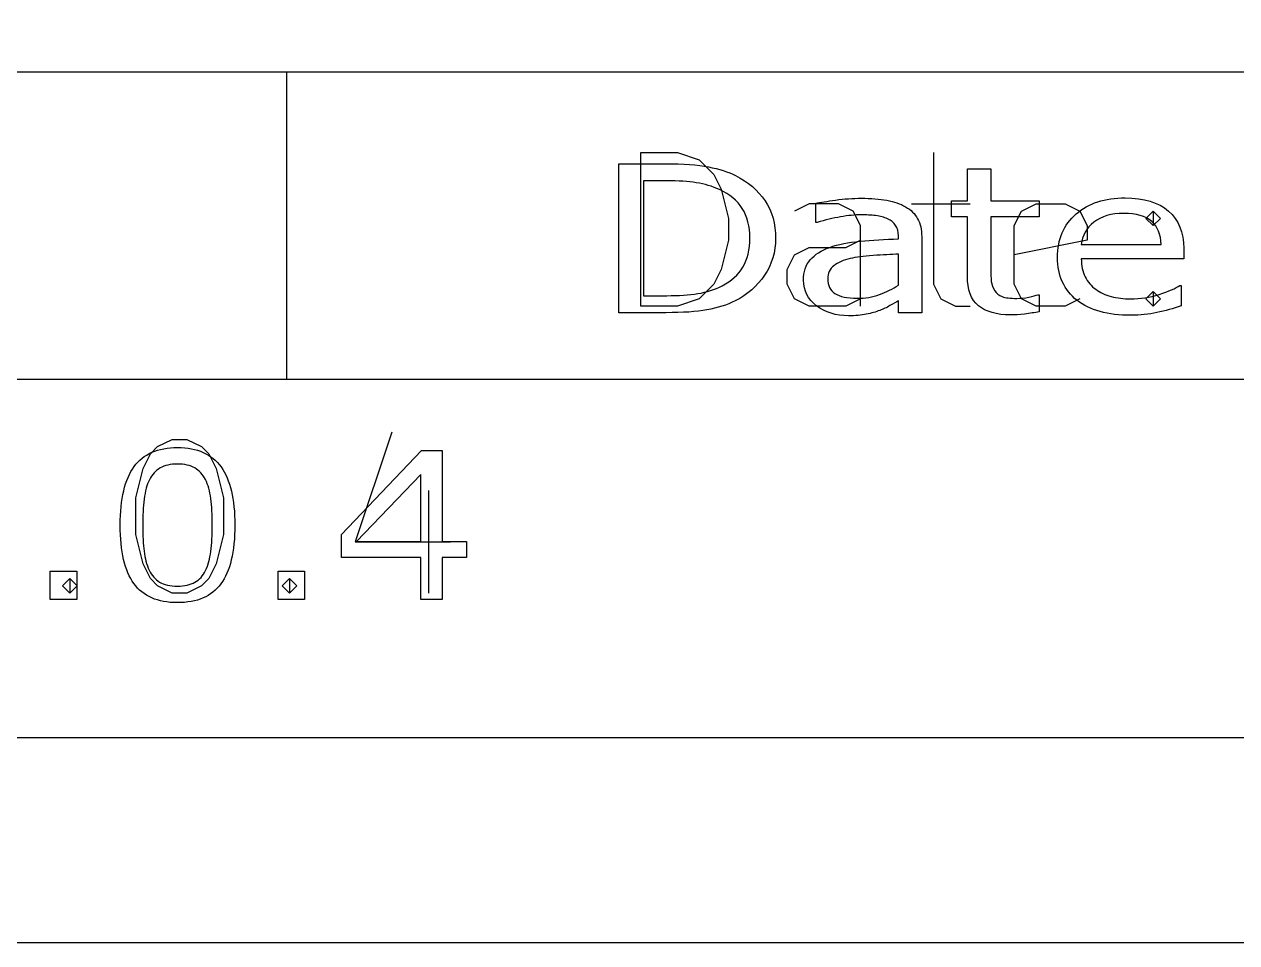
# Model space of a CAD drawing. Header units: millimetres. Extents: x 0 to 277, y 107 to 297.
# Drawn here: x 184.52 to 196.35, y 106.92 to 115.88 of the extents above; entities that cross this region are included whole.
import ezdxf

# ---------------------------------------------------------------- set-up
doc = ezdxf.new("R2010")
doc.units = ezdxf.units.MM
doc.layers.add('Layer_1', color=7, linetype='CONTINUOUS')

msp = doc.modelspace()

# ---------------------------------------------------------------- linework, layer by layer
at = {"layer": 'Layer_1', "color": 7}
for points in [[(0.075, 296.925), (277.0772, 296.925), (277.0772, 106.9178), (0.075, 106.9178)], [(0.075, 296.925), (277.0772, 296.925), (277.0772, 106.9178), (0.075, 106.9178)], [(0.075, 296.925), (277.0772, 296.925), (277.0772, 106.9178), (0.075, 106.9178)], [(2.075, 294.925), (275.0772, 294.925), (275.0772, 108.9178), (2.075, 108.9178)], [(2.075, 294.925), (275.0772, 294.925), (275.0772, 108.9178), (2.075, 108.9178)], [(2.075, 294.925), (275.0772, 294.925), (275.0772, 108.9178), (2.075, 108.9178)], [(167.0772, 140.9178), (275.0772, 140.9178), (275.0772, 108.9178), (167.0772, 108.9178)], [(167.0772, 140.9178), (275.0772, 140.9178), (275.0772, 108.9178), (167.0772, 108.9178)], [(167.0772, 140.9178), (275.0772, 140.9178), (275.0772, 108.9178), (167.0772, 108.9178)], [(190.533, 113.1317), (190.533, 114.6317), (190.8902, 114.6317), (191.1045, 114.5602), (191.2473, 114.4174), (191.3187, 114.2745), (191.3902, 113.9888), (191.3902, 113.7745), (191.3187, 113.4888), (191.2473, 113.346), (191.1045, 113.2031), (190.8902, 113.1317)], [(190.533, 113.1317), (190.533, 114.6317), (190.8902, 114.6317), (191.1045, 114.5602), (191.2473, 114.4174), (191.3187, 114.2745), (191.3902, 113.9888), (191.3902, 113.7745), (191.3187, 113.4888), (191.2473, 113.346), (191.1045, 113.2031), (190.8902, 113.1317)], [(190.533, 113.1317), (190.533, 114.6317), (190.8902, 114.6317), (191.1045, 114.5602), (191.2473, 114.4174), (191.3187, 114.2745), (191.3902, 113.9888), (191.3902, 113.7745), (191.3187, 113.4888), (191.2473, 113.346), (191.1045, 113.2031), (190.8902, 113.1317)], [(191.59781, 113.7964)], [(191.59781, 113.7964)], [(191.59781, 113.7964)], [(191.84933, 113.79344)], [(191.84933, 113.79344)], [(191.84933, 113.79344)], [(193.04774, 113.33646)], [(193.04774, 113.33646)], [(193.04774, 113.33646)], [(185.9616, 111.8317), (186.1045, 111.8317), (186.2473, 111.7602), (186.3187, 111.6888), (186.3902, 111.546), (186.4616, 111.2602), (186.4616, 110.9031), (186.3902, 110.6174), (186.3187, 110.4745), (186.2473, 110.4031), (186.1045, 110.3317), (185.9616, 110.3317), (185.8187, 110.4031), (185.7473, 110.4745), (185.6759, 110.6174), (185.6045, 110.9031), (185.6045, 111.2602), (185.6759, 111.546), (185.7473, 111.6888), (185.8187, 111.7602)], [(185.9616, 111.8317), (186.1045, 111.8317), (186.2473, 111.7602), (186.3187, 111.6888), (186.3902, 111.546), (186.4616, 111.2602), (186.4616, 110.9031), (186.3902, 110.6174), (186.3187, 110.4745), (186.2473, 110.4031), (186.1045, 110.3317), (185.9616, 110.3317), (185.8187, 110.4031), (185.7473, 110.4745), (185.6759, 110.6174), (185.6045, 110.9031), (185.6045, 111.2602), (185.6759, 111.546), (185.7473, 111.6888), (185.8187, 111.7602)], [(185.9616, 111.8317), (186.1045, 111.8317), (186.2473, 111.7602), (186.3187, 111.6888), (186.3902, 111.546), (186.4616, 111.2602), (186.4616, 110.9031), (186.3902, 110.6174), (186.3187, 110.4745), (186.2473, 110.4031), (186.1045, 110.3317), (185.9616, 110.3317), (185.8187, 110.4031), (185.7473, 110.4745), (185.6759, 110.6174), (185.6045, 110.9031), (185.6045, 111.2602), (185.6759, 111.546), (185.7473, 111.6888), (185.8187, 111.7602)], [(188.83401, 110.67706), (188.59399, 110.67706), (188.59399, 110.26788), (188.38547, 110.26788), (188.38547, 110.67706), (187.6111, 110.67706), (187.6111, 110.90167), (188.39415, 111.72199), (188.59399, 111.72199), (188.59399, 110.83331), (188.83401, 110.83331)], [(188.83401, 110.67706), (188.59399, 110.67706), (188.59399, 110.26788), (188.38547, 110.26788), (188.38547, 110.67706), (187.6111, 110.67706), (187.6111, 110.90167), (188.39415, 111.72199), (188.59399, 111.72199), (188.59399, 110.83331), (188.83401, 110.83331)], [(188.83401, 110.67706), (188.59399, 110.67706), (188.59399, 110.26788), (188.38547, 110.26788), (188.38547, 110.67706), (187.6111, 110.67706), (187.6111, 110.90167), (188.39415, 111.72199), (188.59399, 111.72199), (188.59399, 110.83331), (188.83401, 110.83331)], [(188.38547, 110.83331), (188.38547, 111.48956), (187.75881, 110.83331)], [(188.38547, 110.83331), (188.38547, 111.48956), (187.75881, 110.83331)], [(188.38547, 110.83331), (188.38547, 111.48956), (187.75881, 110.83331)], [(186.57174, 110.99542)], [(186.57174, 110.99542)], [(186.57174, 110.99542)], [(185.02954, 110.26788), (184.76997, 110.26788), (184.76997, 110.5462), (185.02954, 110.5462)], [(185.02954, 110.26788), (184.76997, 110.26788), (184.76997, 110.5462), (185.02954, 110.5462)], [(185.02954, 110.26788), (184.76997, 110.26788), (184.76997, 110.5462), (185.02954, 110.5462)], [(186.28619, 110.55211)], [(186.28619, 110.55211)], [(186.28619, 110.55211)], [(187.2527, 110.26788), (186.99313, 110.26788), (186.99313, 110.5462), (187.2527, 110.5462)], [(187.2527, 110.26788), (186.99313, 110.26788), (186.99313, 110.5462), (187.2527, 110.5462)], [(187.2527, 110.26788), (186.99313, 110.26788), (186.99313, 110.5462), (187.2527, 110.5462)]]:
    msp.add_lwpolyline(points, close=True, dxfattribs=at)
for points in [[(167.0772, 115.4178), (275.0772, 115.4178)], [(167.0772, 115.4178), (275.0772, 115.4178)], [(167.0772, 115.4178), (275.0772, 115.4178)], [(187.0772, 115.4178), (187.0772, 112.4178)], [(187.0772, 115.4178), (187.0772, 112.4178)], [(187.0772, 115.4178), (187.0772, 112.4178)], [(193.3902, 114.6317), (193.3902, 113.346), (193.4616, 113.2031), (193.6045, 113.1317), (193.7473, 113.1317)], [(193.3902, 114.6317), (193.3902, 113.346), (193.4616, 113.2031), (193.6045, 113.1317), (193.7473, 113.1317)], [(193.3902, 114.6317), (193.3902, 113.346), (193.4616, 113.2031), (193.6045, 113.1317), (193.7473, 113.1317)], [(190.7773, 113.06782), (190.32029, 113.06782), (190.32029, 114.52192), (190.77244, 114.52192)], [(190.7773, 113.06782), (190.32029, 113.06782), (190.32029, 114.52192), (190.77244, 114.52192)], [(190.7773, 113.06782), (190.32029, 113.06782), (190.32029, 114.52192), (190.77244, 114.52192)], [(193.71992, 113.42412), (193.71992, 114.0042), (193.56555, 114.0042), (193.56555, 114.1585), (193.71992, 114.1585), (193.71992, 114.47197), (193.94842, 114.47197), (193.94842, 114.1585), (194.42002, 114.1585), (194.42002, 114.0042), (193.94842, 114.0042), (193.94842, 113.50713)], [(193.71992, 113.42412), (193.71992, 114.0042), (193.56555, 114.0042), (193.56555, 114.1585), (193.71992, 114.1585), (193.71992, 114.47197), (193.94842, 114.47197), (193.94842, 114.1585), (194.42002, 114.1585), (194.42002, 114.0042), (193.94842, 114.0042), (193.94842, 113.50713)], [(193.71992, 113.42412), (193.71992, 114.0042), (193.56555, 114.0042), (193.56555, 114.1585), (193.71992, 114.1585), (193.71992, 114.47197), (193.94842, 114.47197), (193.94842, 114.1585), (194.42002, 114.1585), (194.42002, 114.0042), (193.94842, 114.0042), (193.94842, 113.50713)], [(190.78706, 114.35595), (190.56099, 114.35595), (190.56099, 113.23388), (190.78706, 113.23388)], [(190.78706, 114.35595), (190.56099, 114.35595), (190.56099, 113.23388), (190.78706, 113.23388)], [(190.78706, 114.35595), (190.56099, 114.35595), (190.56099, 113.23388), (190.78706, 113.23388)], [(192.6759, 113.1317), (192.6759, 113.9174), (192.6045, 114.0602), (192.4616, 114.1317), (192.1759, 114.1317), (192.033, 114.0602)], [(192.6759, 113.1317), (192.6759, 113.9174), (192.6045, 114.0602), (192.4616, 114.1317), (192.1759, 114.1317), (192.033, 114.0602)], [(192.6759, 113.1317), (192.6759, 113.9174), (192.6045, 114.0602), (192.4616, 114.1317), (192.1759, 114.1317), (192.033, 114.0602)], [(192.2539, 113.94892), (192.2417, 113.94892), (192.2417, 114.13544)], [(192.2539, 113.94892), (192.2417, 113.94892), (192.2417, 114.13544)], [(192.2539, 113.94892), (192.2417, 113.94892), (192.2417, 114.13544)], [(193.1759, 114.1317), (193.7473, 114.1317)], [(193.1759, 114.1317), (193.7473, 114.1317)], [(193.1759, 114.1317), (193.7473, 114.1317)], [(194.8187, 113.2031), (194.6759, 113.1317), (194.3902, 113.1317), (194.2473, 113.2031), (194.1759, 113.346), (194.1759, 113.9174), (194.2473, 114.0602), (194.3902, 114.1317), (194.6759, 114.1317), (194.8187, 114.0602), (194.8902, 113.9174), (194.8902, 113.7745), (194.1759, 113.6317)], [(194.8187, 113.2031), (194.6759, 113.1317), (194.3902, 113.1317), (194.2473, 113.2031), (194.1759, 113.346), (194.1759, 113.9174), (194.2473, 114.0602), (194.3902, 114.1317), (194.6759, 114.1317), (194.8187, 114.0602), (194.8902, 113.9174), (194.8902, 113.7745), (194.1759, 113.6317)], [(194.8187, 113.2031), (194.6759, 113.1317), (194.3902, 113.1317), (194.2473, 113.2031), (194.1759, 113.346), (194.1759, 113.9174), (194.2473, 114.0602), (194.3902, 114.1317), (194.6759, 114.1317), (194.8187, 114.0602), (194.8902, 113.9174), (194.8902, 113.7745), (194.1759, 113.6317)], [(195.533, 114.0602), (195.6045, 113.9888), (195.533, 113.9174), (195.4616, 113.9888), (195.533, 114.0602), (195.533, 113.9174)], [(195.533, 114.0602), (195.6045, 113.9888), (195.533, 113.9174), (195.4616, 113.9888), (195.533, 114.0602), (195.533, 113.9174)], [(195.533, 114.0602), (195.6045, 113.9888), (195.533, 113.9174), (195.4616, 113.9888), (195.533, 114.0602), (195.533, 113.9174)], [(192.6759, 113.2031), (192.533, 113.1317), (192.1759, 113.1317), (192.033, 113.2031), (191.9616, 113.346), (191.9616, 113.4888), (192.033, 113.6317), (192.1759, 113.7031), (192.533, 113.7031), (192.6759, 113.7745)], [(192.6759, 113.2031), (192.533, 113.1317), (192.1759, 113.1317), (192.033, 113.2031), (191.9616, 113.346), (191.9616, 113.4888), (192.033, 113.6317), (192.1759, 113.7031), (192.533, 113.7031), (192.6759, 113.7745)], [(192.6759, 113.2031), (192.533, 113.1317), (192.1759, 113.1317), (192.033, 113.2031), (191.9616, 113.346), (191.9616, 113.4888), (192.033, 113.6317), (192.1759, 113.7031), (192.533, 113.7031), (192.6759, 113.7745)], [(193.04765, 113.7886), (193.04765, 113.8169)], [(193.04765, 113.7886), (193.04765, 113.8169)], [(193.04765, 113.7886), (193.04765, 113.8169)], [(193.27483, 113.80827), (193.27506, 113.06788)], [(193.27483, 113.80827), (193.27506, 113.06788)], [(193.27483, 113.80827), (193.27506, 113.06788)], [(194.83202, 113.73488), (195.60995, 113.73487)], [(194.83202, 113.73488), (195.60995, 113.73487)], [(194.83202, 113.73488), (195.60995, 113.73487)], [(193.04777, 113.33643), (193.04777, 113.64014)], [(193.04777, 113.33643), (193.04777, 113.64014)], [(193.04777, 113.33643), (193.04777, 113.64014)], [(195.83238, 113.59424), (194.83206, 113.59424)], [(195.83238, 113.59424), (194.83206, 113.59424)], [(195.83238, 113.59424), (194.83206, 113.59424)], [(195.83244, 113.69385), (195.83238, 113.59424)], [(195.83244, 113.69385), (195.83238, 113.59424)], [(195.83244, 113.69385), (195.83238, 113.59424)], [(194.40793, 113.24256), (194.42013, 113.24256), (194.42002, 113.07764)], [(194.40793, 113.24256), (194.42013, 113.24256), (194.42002, 113.07764)], [(194.40793, 113.24256), (194.42013, 113.24256), (194.42002, 113.07764)], [(195.533, 113.2745), (195.6045, 113.2031), (195.533, 113.1317), (195.4616, 113.2031), (195.533, 113.2745), (195.533, 113.1317)], [(195.533, 113.2745), (195.6045, 113.2031), (195.533, 113.1317), (195.4616, 113.2031), (195.533, 113.2745), (195.533, 113.1317)], [(195.533, 113.2745), (195.6045, 113.2031), (195.533, 113.1317), (195.4616, 113.2031), (195.533, 113.2745), (195.533, 113.1317)], [(195.7935, 113.33449), (195.8057, 113.33449), (195.8057, 113.13429)], [(195.7935, 113.33449), (195.8057, 113.33449), (195.8057, 113.13429)], [(195.7935, 113.33449), (195.8057, 113.33449), (195.8057, 113.13429)], [(193.27506, 113.06788), (193.04777, 113.06788), (193.04777, 113.18409)], [(193.27506, 113.06788), (193.04777, 113.06788), (193.04777, 113.18409)], [(193.27506, 113.06788), (193.04777, 113.06788), (193.04777, 113.18409)], [(167.0772, 112.4178), (275.0772, 112.4178)], [(167.0772, 112.4178), (275.0772, 112.4178)], [(167.0772, 112.4178), (275.0772, 112.4178)], [(188.1045, 111.9031), (187.7473, 110.8317), (188.6759, 110.8317)], [(188.1045, 111.9031), (187.7473, 110.8317), (188.6759, 110.8317)], [(188.1045, 111.9031), (187.7473, 110.8317), (188.6759, 110.8317)], [(188.4616, 111.3317), (188.4616, 110.3317)], [(188.4616, 111.3317), (188.4616, 110.3317)], [(188.4616, 111.3317), (188.4616, 110.3317)], [(184.9616, 110.4745), (185.033, 110.4031), (184.9616, 110.3317), (184.8902, 110.4031), (184.9616, 110.4745), (184.9616, 110.3317)], [(184.9616, 110.4745), (185.033, 110.4031), (184.9616, 110.3317), (184.8902, 110.4031), (184.9616, 110.4745), (184.9616, 110.3317)], [(184.9616, 110.4745), (185.033, 110.4031), (184.9616, 110.3317), (184.8902, 110.4031), (184.9616, 110.4745), (184.9616, 110.3317)], [(187.1045, 110.4745), (187.1759, 110.4031), (187.1045, 110.3317), (187.033, 110.4031), (187.1045, 110.4745), (187.1045, 110.3317)], [(187.1045, 110.4745), (187.1759, 110.4031), (187.1045, 110.3317), (187.033, 110.4031), (187.1045, 110.4745), (187.1045, 110.3317)], [(187.1045, 110.4745), (187.1759, 110.4031), (187.1045, 110.3317), (187.033, 110.4031), (187.1045, 110.4745), (187.1045, 110.3317)]]:
    msp.add_lwpolyline(points, dxfattribs=at)
for points in [[(190.77244, 114.52192), (190.949087, 114.52192), (191.08927, 114.51152), (191.19299, 114.49072)], [(190.77244, 114.52192), (190.949087, 114.52192), (191.08927, 114.51152), (191.19299, 114.49072)], [(190.77244, 114.52192), (190.949087, 114.52192), (191.08927, 114.51152), (191.19299, 114.49072)], [(191.19299, 114.49072), (191.297517, 114.47052), (191.385837, 114.44252), (191.45795, 114.40672)], [(191.19299, 114.49072), (191.297517, 114.47052), (191.385837, 114.44252), (191.45795, 114.40672)], [(191.19299, 114.49072), (191.297517, 114.47052), (191.385837, 114.44252), (191.45795, 114.40672)], [(191.07513, 114.33645), (190.99491, 114.34945), (190.898887, 114.35595), (190.78706, 114.35595)], [(191.07513, 114.33645), (190.99491, 114.34945), (190.898887, 114.35595), (190.78706, 114.35595)], [(191.07513, 114.33645), (190.99491, 114.34945), (190.898887, 114.35595), (190.78706, 114.35595)], [(191.30242, 114.26905), (191.231113, 114.301583), (191.15535, 114.32405), (191.07513, 114.33645)], [(191.30242, 114.26905), (191.231113, 114.301583), (191.15535, 114.32405), (191.07513, 114.33645)], [(191.30242, 114.26905), (191.231113, 114.301583), (191.15535, 114.32405), (191.07513, 114.33645)], [(191.45795, 114.40672), (191.581117, 114.344853), (191.67714, 114.262497), (191.74602, 114.15965)], [(191.45795, 114.40672), (191.581117, 114.344853), (191.67714, 114.262497), (191.74602, 114.15965)], [(191.45795, 114.40672), (191.581117, 114.344853), (191.67714, 114.262497), (191.74602, 114.15965)], [(191.52363, 114.08448), (191.47423, 114.162607), (191.400493, 114.22413), (191.30242, 114.26905)], [(191.52363, 114.08448), (191.47423, 114.162607), (191.400493, 114.22413), (191.30242, 114.26905)], [(191.52363, 114.08448), (191.47423, 114.162607), (191.400493, 114.22413), (191.30242, 114.26905)], [(192.43496, 114.16764), (192.519233, 114.179373), (192.60229, 114.18524), (192.68413, 114.18524)], [(192.43496, 114.16764), (192.519233, 114.179373), (192.60229, 114.18524), (192.68413, 114.18524)], [(192.43496, 114.16764), (192.519233, 114.179373), (192.60229, 114.18524), (192.68413, 114.18524)], [(192.68413, 114.18524), (192.779743, 114.18524), (192.8628, 114.17874), (192.9333, 114.16574)], [(192.68413, 114.18524), (192.779743, 114.18524), (192.8628, 114.17874), (192.9333, 114.16574)], [(192.68413, 114.18524), (192.779743, 114.18524), (192.8628, 114.17874), (192.9333, 114.16574)], [(194.78107, 114.03174), (194.902617, 114.13656), (195.062247, 114.18897), (195.25996, 114.18897)], [(194.78107, 114.03174), (194.902617, 114.13656), (195.062247, 114.18897), (195.25996, 114.18897)], [(194.78107, 114.03174), (194.902617, 114.13656), (195.062247, 114.18897), (195.25996, 114.18897)], [(195.25996, 114.18897), (195.443087, 114.18897), (195.58408, 114.146), (195.68294, 114.06006)], [(195.25996, 114.18897), (195.443087, 114.18897), (195.58408, 114.146), (195.68294, 114.06006)], [(195.25996, 114.18897), (195.443087, 114.18897), (195.58408, 114.146), (195.68294, 114.06006)], [(191.59773, 113.79639), (191.59773, 113.910323), (191.57303, 114.006353), (191.52363, 114.08448)], [(191.59773, 113.79639), (191.59773, 113.910323), (191.57303, 114.006353), (191.52363, 114.08448)], [(191.59773, 113.79639), (191.59773, 113.910323), (191.57303, 114.006353), (191.52363, 114.08448)], [(191.74602, 114.15965), (191.814893, 114.05679), (191.84933, 113.93472), (191.84933, 113.79344)], [(191.74602, 114.15965), (191.814893, 114.05679), (191.84933, 113.93472), (191.84933, 113.79344)], [(191.74602, 114.15965), (191.814893, 114.05679), (191.84933, 113.93472), (191.84933, 113.79344)], [(192.2417, 114.13544), (192.286233, 114.145173), (192.350653, 114.155907), (192.43496, 114.16764)], [(192.2417, 114.13544), (192.286233, 114.145173), (192.350653, 114.155907), (192.43496, 114.16764)], [(192.2417, 114.13544), (192.286233, 114.145173), (192.350653, 114.155907), (192.43496, 114.16764)], [(192.9333, 114.16574), (193.004607, 114.15334), (193.06619, 114.13184), (193.11805, 114.10124)], [(192.9333, 114.16574), (193.004607, 114.15334), (193.06619, 114.13184), (193.11805, 114.10124)], [(192.9333, 114.16574), (193.004607, 114.15334), (193.06619, 114.13184), (193.11805, 114.10124)], [(193.11805, 114.10124), (193.169117, 114.071307), (193.20801, 114.03257), (193.23473, 113.98503)], [(193.11805, 114.10124), (193.169117, 114.071307), (193.20801, 114.03257), (193.23473, 113.98503)], [(193.11805, 114.10124), (193.169117, 114.071307), (193.20801, 114.03257), (193.23473, 113.98503)], [(192.4824, 114.00362), (192.408667, 113.99122), (192.3325, 113.972987), (192.2539, 113.94892)], [(192.4824, 114.00362), (192.408667, 113.99122), (192.3325, 113.972987), (192.2539, 113.94892)], [(192.4824, 114.00362), (192.408667, 113.99122), (192.3325, 113.972987), (192.2539, 113.94892)], [(192.68295, 114.02312), (192.623017, 114.02312), (192.556167, 114.01662), (192.4824, 114.00362)], [(192.68295, 114.02312), (192.623017, 114.02312), (192.556167, 114.01662), (192.4824, 114.00362)], [(192.68295, 114.02312), (192.623017, 114.02312), (192.556167, 114.01662), (192.4824, 114.00362)], [(192.82516, 114.01512), (192.77976, 114.020453), (192.732357, 114.02312), (192.68295, 114.02312)], [(192.82516, 114.01512), (192.77976, 114.020453), (192.732357, 114.02312), (192.68295, 114.02312)], [(192.82516, 114.01512), (192.77976, 114.020453), (192.732357, 114.02312), (192.68295, 114.02312)], [(192.94185, 113.98482), (192.90945, 113.99982), (192.870553, 114.00992), (192.82516, 114.01512)], [(192.94185, 113.98482), (192.90945, 113.99982), (192.870553, 114.00992), (192.82516, 114.01512)], [(192.94185, 113.98482), (192.90945, 113.99982), (192.870553, 114.00992), (192.82516, 114.01512)], [(193.01965, 113.92042), (193.00185, 113.947753), (192.975917, 113.96922), (192.94185, 113.98482)], [(193.01965, 113.92042), (193.00185, 113.947753), (192.975917, 113.96922), (192.94185, 113.98482)], [(193.01965, 113.92042), (193.00185, 113.947753), (192.975917, 113.96922), (192.94185, 113.98482)], [(193.23473, 113.98503), (193.261463, 113.937497), (193.27483, 113.878577), (193.27483, 113.80827)], [(193.23473, 113.98503), (193.261463, 113.937497), (193.27483, 113.878577), (193.27483, 113.80827)], [(193.23473, 113.98503), (193.261463, 113.937497), (193.27483, 113.878577), (193.27483, 113.80827)], [(194.59997, 113.60694), (194.59997, 113.785327), (194.660337, 113.926927), (194.78107, 114.03174)], [(194.59997, 113.60694), (194.59997, 113.785327), (194.660337, 113.926927), (194.78107, 114.03174)], [(194.59997, 113.60694), (194.59997, 113.785327), (194.660337, 113.926927), (194.78107, 114.03174)], [(194.95478, 113.9507), (194.88266, 113.892767), (194.84174, 113.820827), (194.83202, 113.73488)], [(194.95478, 113.9507), (194.88266, 113.892767), (194.84174, 113.820827), (194.83202, 113.73488)], [(194.95478, 113.9507), (194.88266, 113.892767), (194.84174, 113.820827), (194.83202, 113.73488)], [(195.2477, 114.0376), (195.125347, 114.0376), (195.027707, 114.008633), (194.95478, 113.9507)], [(195.2477, 114.0376), (195.125347, 114.0376), (195.027707, 114.008633), (194.95478, 113.9507)], [(195.2477, 114.0376), (195.125347, 114.0376), (195.027707, 114.008633), (194.95478, 113.9507)], [(195.51875, 113.9585), (195.459617, 114.011233), (195.369267, 114.0376), (195.2477, 114.0376)], [(195.51875, 113.9585), (195.459617, 114.011233), (195.369267, 114.0376), (195.2477, 114.0376)], [(195.51875, 113.9585), (195.459617, 114.011233), (195.369267, 114.0376), (195.2477, 114.0376)], [(195.60995, 113.73487), (195.609283, 113.831223), (195.578883, 113.905767), (195.51875, 113.9585)], [(195.60995, 113.73487), (195.609283, 113.831223), (195.578883, 113.905767), (195.51875, 113.9585)], [(195.60995, 113.73487), (195.609283, 113.831223), (195.578883, 113.905767), (195.51875, 113.9585)], [(195.68294, 114.06006), (195.782607, 113.974127), (195.83244, 113.852057), (195.83244, 113.69385)], [(195.68294, 114.06006), (195.782607, 113.974127), (195.83244, 113.852057), (195.83244, 113.69385)], [(195.68294, 114.06006), (195.782607, 113.974127), (195.83244, 113.852057), (195.83244, 113.69385)], [(193.04765, 113.8169), (193.04765, 113.858567), (193.038317, 113.893073), (193.01965, 113.92042)], [(193.04765, 113.8169), (193.04765, 113.858567), (193.038317, 113.893073), (193.01965, 113.92042)], [(193.04765, 113.8169), (193.04765, 113.858567), (193.038317, 113.893073), (193.01965, 113.92042)], [(191.52971, 113.5132), (191.57511, 113.58872), (191.59781, 113.68312), (191.59781, 113.7964)], [(191.52971, 113.5132), (191.57511, 113.58872), (191.59781, 113.68312), (191.59781, 113.7964)], [(191.52971, 113.5132), (191.57511, 113.58872), (191.59781, 113.68312), (191.59781, 113.7964)], [(191.84933, 113.79339), (191.84933, 113.66123), (191.813273, 113.54144), (191.74116, 113.43402)], [(191.84933, 113.79339), (191.84933, 113.66123), (191.813273, 113.54144), (191.74116, 113.43402)], [(191.84933, 113.79339), (191.84933, 113.66123), (191.813273, 113.54144), (191.74116, 113.43402)], [(192.37672, 113.7056), (192.459373, 113.734933), (192.558637, 113.7548), (192.67451, 113.7652)], [(192.37672, 113.7056), (192.459373, 113.734933), (192.558637, 113.7548), (192.67451, 113.7652)], [(192.37672, 113.7056), (192.459373, 113.734933), (192.558637, 113.7548), (192.67451, 113.7652)], [(192.67451, 113.7652), (192.790383, 113.7756), (192.914763, 113.7834), (193.04765, 113.7886)], [(192.67451, 113.7652), (192.790383, 113.7756), (192.914763, 113.7834), (193.04765, 113.7886)], [(192.67451, 113.7652), (192.790383, 113.7756), (192.914763, 113.7834), (193.04765, 113.7886)], [(192.18711, 113.58451), (192.231643, 113.63591), (192.294847, 113.676273), (192.37672, 113.7056)], [(192.18711, 113.58451), (192.231643, 113.63591), (192.294847, 113.676273), (192.37672, 113.7056)], [(192.18711, 113.58451), (192.231643, 113.63591), (192.294847, 113.676273), (192.37672, 113.7056)], [(192.57739, 113.59724), (192.51179, 113.58224), (192.458713, 113.558807), (192.41816, 113.52694)], [(192.57739, 113.59724), (192.51179, 113.58224), (192.458713, 113.558807), (192.41816, 113.52694)], [(192.57739, 113.59724), (192.51179, 113.58224), (192.458713, 113.558807), (192.41816, 113.52694)], [(192.80103, 113.62554), (192.707037, 113.618873), (192.63249, 113.60944), (192.57739, 113.59724)], [(192.80103, 113.62554), (192.707037, 113.618873), (192.63249, 113.60944), (192.57739, 113.59724)], [(192.80103, 113.62554), (192.707037, 113.618873), (192.63249, 113.60944), (192.57739, 113.59724)], [(193.04777, 113.64014), (192.978083, 113.636807), (192.895837, 113.63194), (192.80103, 113.62554)], [(193.04777, 113.64014), (192.978083, 113.636807), (192.895837, 113.63194), (192.80103, 113.62554)], [(193.04777, 113.64014), (192.978083, 113.636807), (192.895837, 113.63194), (192.80103, 113.62554)], [(194.78958, 113.18897), (194.663173, 113.287277), (194.59997, 113.4266), (194.59997, 113.60694)], [(194.78958, 113.18897), (194.663173, 113.287277), (194.59997, 113.4266), (194.59997, 113.60694)], [(194.78958, 113.18897), (194.663173, 113.287277), (194.59997, 113.4266), (194.59997, 113.60694)], [(194.83206, 113.59424), (194.83206, 113.527187), (194.844627, 113.468593), (194.86976, 113.41846)], [(194.83206, 113.59424), (194.83206, 113.527187), (194.844627, 113.468593), (194.86976, 113.41846)], [(194.83206, 113.59424), (194.83206, 113.527187), (194.844627, 113.468593), (194.86976, 113.41846)], [(191.32794, 113.33058), (191.417887, 113.37678), (191.485143, 113.437653), (191.52971, 113.5132)], [(191.32794, 113.33058), (191.417887, 113.37678), (191.485143, 113.437653), (191.52971, 113.5132)], [(191.32794, 113.33058), (191.417887, 113.37678), (191.485143, 113.437653), (191.52971, 113.5132)], [(192.12151, 113.38431), (192.12151, 113.466997), (192.143377, 113.53373), (192.18711, 113.58451)], [(192.12151, 113.38431), (192.12151, 113.466997), (192.143377, 113.53373), (192.18711, 113.58451)], [(192.12151, 113.38431), (192.12151, 113.466997), (192.143377, 113.53373), (192.18711, 113.58451)], [(192.41816, 113.52694), (192.377627, 113.495673), (192.35736, 113.45238), (192.35736, 113.39706)], [(192.41816, 113.52694), (192.377627, 113.495673), (192.35736, 113.45238), (192.35736, 113.39706)], [(192.41816, 113.52694), (192.377627, 113.495673), (192.35736, 113.45238), (192.35736, 113.39706)], [(193.94842, 113.50713), (193.94842, 113.449863), (193.950087, 113.40494), (193.95342, 113.37236)], [(193.94842, 113.50713), (193.94842, 113.449863), (193.950087, 113.40494), (193.95342, 113.37236)], [(193.94842, 113.50713), (193.94842, 113.449863), (193.950087, 113.40494), (193.95342, 113.37236)], [(191.74116, 113.43402), (191.669853, 113.3266), (191.57464, 113.243267), (191.45552, 113.18402)], [(191.74116, 113.43402), (191.669853, 113.3266), (191.57464, 113.243267), (191.45552, 113.18402)], [(191.74116, 113.43402), (191.669853, 113.3266), (191.57464, 113.243267), (191.45552, 113.18402)], [(192.24914, 113.13529), (192.164053, 113.200423), (192.12151, 113.28343), (192.12151, 113.38431)], [(192.24914, 113.13529), (192.164053, 113.200423), (192.12151, 113.28343), (192.12151, 113.38431)], [(192.24914, 113.13529), (192.164053, 113.200423), (192.12151, 113.28343), (192.12151, 113.38431)], [(192.35736, 113.39706), (192.35736, 113.334593), (192.38086, 113.287393), (192.42786, 113.25546)], [(192.35736, 113.39706), (192.35736, 113.334593), (192.38086, 113.287393), (192.42786, 113.25546)], [(192.35736, 113.39706), (192.35736, 113.334593), (192.38086, 113.287393), (192.42786, 113.25546)], [(193.82809, 113.13604), (193.755977, 113.195907), (193.71992, 113.291933), (193.71992, 113.42412)], [(193.82809, 113.13604), (193.755977, 113.195907), (193.71992, 113.291933), (193.71992, 113.42412)], [(193.82809, 113.13604), (193.755977, 113.195907), (193.71992, 113.291933), (193.71992, 113.42412)], [(193.95342, 113.37236), (193.956753, 113.340493), (193.968087, 113.31056), (193.98742, 113.28256)], [(193.95342, 113.37236), (193.956753, 113.340493), (193.968087, 113.31056), (193.98742, 113.28256)], [(193.95342, 113.37236), (193.956753, 113.340493), (193.968087, 113.31056), (193.98742, 113.28256)], [(194.86976, 113.41846), (194.894893, 113.368993), (194.92933, 113.328303), (194.97307, 113.29639)], [(194.86976, 113.41846), (194.894893, 113.368993), (194.92933, 113.328303), (194.97307, 113.29639)], [(194.86976, 113.41846), (194.894893, 113.368993), (194.92933, 113.328303), (194.97307, 113.29639)], [(190.78706, 113.23388), (190.902933, 113.23388), (191.003817, 113.240713), (191.08971, 113.25438)], [(190.78706, 113.23388), (190.902933, 113.23388), (191.003817, 113.240713), (191.08971, 113.25438)], [(190.78706, 113.23388), (190.902933, 113.23388), (191.003817, 113.240713), (191.08971, 113.25438)], [(191.08971, 113.25438), (191.176417, 113.268047), (191.255827, 113.293447), (191.32794, 113.33058)], [(191.08971, 113.25438), (191.176417, 113.268047), (191.255827, 113.293447), (191.32794, 113.33058)], [(191.08971, 113.25438), (191.176417, 113.268047), (191.255827, 113.293447), (191.32794, 113.33058)], [(192.42786, 113.25546), (192.47486, 113.224193), (192.54657, 113.20856), (192.64299, 113.20856)], [(192.42786, 113.25546), (192.47486, 113.224193), (192.54657, 113.20856), (192.64299, 113.20856)], [(192.42786, 113.25546), (192.47486, 113.224193), (192.54657, 113.20856), (192.64299, 113.20856)], [(192.64299, 113.20856), (192.72321, 113.20856), (192.796543, 113.220927), (192.86299, 113.24566)], [(192.64299, 113.20856), (192.72321, 113.20856), (192.796543, 113.220927), (192.86299, 113.24566)], [(192.64299, 113.20856), (192.72321, 113.20856), (192.796543, 113.220927), (192.86299, 113.24566)], [(192.86299, 113.24566), (192.929457, 113.27106), (192.99104, 113.301327), (193.04774, 113.33646)], [(192.86299, 113.24566), (192.929457, 113.27106), (192.99104, 113.301327), (193.04774, 113.33646)], [(192.86299, 113.24566), (192.929457, 113.27106), (192.99104, 113.301327), (193.04774, 113.33646)], [(193.98742, 113.28256), (194.00522, 113.256493), (194.02952, 113.237293), (194.06032, 113.22496)], [(193.98742, 113.28256), (194.00522, 113.256493), (194.02952, 113.237293), (194.06032, 113.22496)], [(193.98742, 113.28256), (194.00522, 113.256493), (194.02952, 113.237293), (194.06032, 113.22496)], [(194.32043, 113.22006), (194.360963, 113.229193), (194.39013, 113.236693), (194.40793, 113.24256)], [(194.32043, 113.22006), (194.360963, 113.229193), (194.39013, 113.236693), (194.40793, 113.24256)], [(194.32043, 113.22006), (194.360963, 113.229193), (194.39013, 113.236693), (194.40793, 113.24256)], [(194.97307, 113.29639), (195.015203, 113.265123), (195.065037, 113.24169), (195.12257, 113.22609)], [(194.97307, 113.29639), (195.015203, 113.265123), (195.065037, 113.24169), (195.12257, 113.22609)], [(194.97307, 113.29639), (195.015203, 113.265123), (195.065037, 113.24169), (195.12257, 113.22609)], [(195.31461, 113.20269), (195.40699, 113.20269), (195.49977, 113.217323), (195.59295, 113.24659)], [(195.31461, 113.20269), (195.40699, 113.20269), (195.49977, 113.217323), (195.59295, 113.24659)], [(195.31461, 113.20269), (195.40699, 113.20269), (195.49977, 113.217323), (195.59295, 113.24659)], [(195.59295, 113.24659), (195.68695, 113.276523), (195.7538, 113.305823), (195.7935, 113.33449)], [(195.59295, 113.24659), (195.68695, 113.276523), (195.7538, 113.305823), (195.7935, 113.33449)], [(195.59295, 113.24659), (195.68695, 113.276523), (195.7538, 113.305823), (195.7935, 113.33449)], [(191.45552, 113.18402), (191.372873, 113.14302), (191.2805, 113.113387), (191.1784, 113.09512)], [(191.45552, 113.18402), (191.372873, 113.14302), (191.2805, 113.113387), (191.1784, 113.09512)], [(191.45552, 113.18402), (191.372873, 113.14302), (191.2805, 113.113387), (191.1784, 113.09512)], [(192.56029, 113.03759), (192.437937, 113.03759), (192.33422, 113.070157), (192.24914, 113.13529)], [(192.56029, 113.03759), (192.437937, 113.03759), (192.33422, 113.070157), (192.24914, 113.13529)], [(192.56029, 113.03759), (192.437937, 113.03759), (192.33422, 113.070157), (192.24914, 113.13529)], [(192.96507, 113.13719), (192.931003, 113.117657), (192.89777, 113.102023), (192.86537, 113.09029)], [(192.96507, 113.13719), (192.931003, 113.117657), (192.89777, 113.102023), (192.86537, 113.09029)], [(192.96507, 113.13719), (192.931003, 113.117657), (192.89777, 113.102023), (192.86537, 113.09029)], [(193.04777, 113.18409), (193.027503, 113.173023), (192.999937, 113.15739), (192.96507, 113.13719)], [(193.04777, 113.18409), (193.027503, 113.173023), (192.999937, 113.15739), (192.96507, 113.13719)], [(193.04777, 113.18409), (193.027503, 113.173023), (192.999937, 113.15739), (192.96507, 113.13719)], [(194.14411, 113.04614), (194.00555, 113.04614), (193.90021, 113.076107), (193.82809, 113.13604)], [(194.14411, 113.04614), (194.00555, 113.04614), (193.90021, 113.076107), (193.82809, 113.13604)], [(194.14411, 113.04614), (194.00555, 113.04614), (193.90021, 113.076107), (193.82809, 113.13604)], [(194.06032, 113.22496), (194.09192, 113.213227), (194.13973, 113.20736), (194.20375, 113.20736)], [(194.06032, 113.22496), (194.09192, 113.213227), (194.13973, 113.20736), (194.20375, 113.20736)], [(194.06032, 113.22496), (194.09192, 113.213227), (194.13973, 113.20736), (194.20375, 113.20736)], [(194.20375, 113.20736), (194.241017, 113.20736), (194.27991, 113.211593), (194.32043, 113.22006)], [(194.20375, 113.20736), (194.241017, 113.20736), (194.27991, 113.211593), (194.32043, 113.22006)], [(194.20375, 113.20736), (194.241017, 113.20736), (194.27991, 113.211593), (194.32043, 113.22006)], [(195.31709, 113.04249), (195.091823, 113.04249), (194.915987, 113.091317), (194.78958, 113.18897)], [(195.31709, 113.04249), (195.091823, 113.04249), (194.915987, 113.091317), (194.78958, 113.18897)], [(195.31709, 113.04249), (195.091823, 113.04249), (194.915987, 113.091317), (194.78958, 113.18897)], [(195.12257, 113.22609), (195.180903, 113.21049), (195.244917, 113.20269), (195.31461, 113.20269)], [(195.12257, 113.22609), (195.180903, 113.21049), (195.244917, 113.20269), (195.31461, 113.20269)], [(195.12257, 113.22609), (195.180903, 113.21049), (195.244917, 113.20269), (195.31461, 113.20269)], [(195.8057, 113.13429), (195.72872, 113.108223), (195.65012, 113.086423), (195.5699, 113.06889)], [(195.8057, 113.13429), (195.72872, 113.108223), (195.65012, 113.086423), (195.5699, 113.06889)], [(195.8057, 113.13429), (195.72872, 113.108223), (195.65012, 113.086423), (195.5699, 113.06889)], [(191.1784, 113.09512), (191.077113, 113.07692), (190.943413, 113.06782), (190.7773, 113.06782)], [(191.1784, 113.09512), (191.077113, 113.07692), (190.943413, 113.06782), (190.7773, 113.06782)], [(191.1784, 113.09512), (191.077113, 113.07692), (190.943413, 113.06782), (190.7773, 113.06782)], [(192.7341, 113.05319), (192.6847, 113.04279), (192.626763, 113.03759), (192.56029, 113.03759)], [(192.7341, 113.05319), (192.6847, 113.04279), (192.626763, 113.03759), (192.56029, 113.03759)], [(192.7341, 113.05319), (192.6847, 113.04279), (192.626763, 113.03759), (192.56029, 113.03759)], [(192.86537, 113.09029), (192.827303, 113.07529), (192.783547, 113.062923), (192.7341, 113.05319)], [(192.86537, 113.09029), (192.827303, 113.07529), (192.783547, 113.062923), (192.7341, 113.05319)], [(192.86537, 113.09029), (192.827303, 113.07529), (192.783547, 113.062923), (192.7341, 113.05319)], [(194.27903, 113.05514), (194.228763, 113.04914), (194.18379, 113.04614), (194.14411, 113.04614)], [(194.27903, 113.05514), (194.228763, 113.04914), (194.18379, 113.04614), (194.14411, 113.04614)], [(194.27903, 113.05514), (194.228763, 113.04914), (194.18379, 113.04614), (194.14411, 113.04614)], [(194.42002, 113.07764), (194.377087, 113.068507), (194.33009, 113.061007), (194.27903, 113.05514)], [(194.42002, 113.07764), (194.377087, 113.068507), (194.33009, 113.061007), (194.27903, 113.05514)], [(194.42002, 113.07764), (194.377087, 113.068507), (194.33009, 113.061007), (194.27903, 113.05514)], [(195.5699, 113.06889), (195.48968, 113.05129), (195.40541, 113.04249), (195.31709, 113.04249)], [(195.5699, 113.06889), (195.48968, 113.05129), (195.40541, 113.04249), (195.31709, 113.04249)], [(195.5699, 113.06889), (195.48968, 113.05129), (195.40541, 113.04249), (195.31709, 113.04249)], [(185.58886, 111.56574), (185.679367, 111.689433), (185.820553, 111.75128), (186.01242, 111.75128)], [(185.58886, 111.56574), (185.679367, 111.689433), (185.820553, 111.75128), (186.01242, 111.75128)], [(185.58886, 111.56574), (185.679367, 111.689433), (185.820553, 111.75128), (186.01242, 111.75128)], [(186.01242, 111.75128), (186.206467, 111.75128), (186.348017, 111.688457), (186.43707, 111.56281)], [(186.01242, 111.75128), (186.206467, 111.75128), (186.348017, 111.688457), (186.43707, 111.56281)], [(186.01242, 111.75128), (186.206467, 111.75128), (186.348017, 111.688457), (186.43707, 111.56281)], [(186.01251, 111.59016), (185.94445, 111.59016), (185.887977, 111.57746), (185.84309, 111.55206)], [(186.01251, 111.59016), (185.94445, 111.59016), (185.887977, 111.57746), (185.84309, 111.55206)], [(186.01251, 111.59016), (185.94445, 111.59016), (185.887977, 111.57746), (185.84309, 111.55206)], [(186.18085, 111.55206), (186.137383, 111.57746), (186.08127, 111.59016), (186.01251, 111.59016)], [(186.18085, 111.55206), (186.137383, 111.57746), (186.08127, 111.59016), (186.01251, 111.59016)], [(186.18085, 111.55206), (186.137383, 111.57746), (186.08127, 111.59016), (186.01251, 111.59016)], [(185.4531, 110.99347), (185.4531, 111.251937), (185.498353, 111.442693), (185.58886, 111.56574)], [(185.4531, 110.99347), (185.4531, 111.251937), (185.498353, 111.442693), (185.58886, 111.56574)], [(185.4531, 110.99347), (185.4531, 111.251937), (185.498353, 111.442693), (185.58886, 111.56574)], [(185.84309, 111.55206), (185.798957, 111.52666), (185.76384, 111.48825), (185.73774, 111.43683)], [(185.84309, 111.55206), (185.798957, 111.52666), (185.76384, 111.48825), (185.73774, 111.43683)], [(185.84309, 111.55206), (185.798957, 111.52666), (185.76384, 111.48825), (185.73774, 111.43683)], [(186.28511, 111.43878), (186.259777, 111.488913), (186.225023, 111.526673), (186.18085, 111.55206)], [(186.28511, 111.43878), (186.259777, 111.488913), (186.225023, 111.526673), (186.18085, 111.55206)], [(186.28511, 111.43878), (186.259777, 111.488913), (186.225023, 111.526673), (186.18085, 111.55206)], [(186.43707, 111.56281), (186.52685, 111.43781), (186.57174, 111.24868), (186.57174, 110.99542)], [(186.43707, 111.56281), (186.52685, 111.43781), (186.57174, 111.24868), (186.57174, 110.99542)], [(186.43707, 111.56281), (186.52685, 111.43781), (186.57174, 111.24868), (186.57174, 110.99542)], [(185.73774, 111.43683), (185.71314, 111.38863), (185.69614, 111.325803), (185.68674, 111.24835)], [(185.73774, 111.43683), (185.71314, 111.38863), (185.69614, 111.325803), (185.68674, 111.24835)], [(185.73774, 111.43683), (185.71314, 111.38863), (185.69614, 111.325803), (185.68674, 111.24835)], [(186.33721, 111.25324), (186.328543, 111.326153), (186.311177, 111.388), (186.28511, 111.43878)], [(186.33721, 111.25324), (186.328543, 111.326153), (186.311177, 111.388), (186.28511, 111.43878)], [(186.33721, 111.25324), (186.328543, 111.326153), (186.311177, 111.388), (186.28511, 111.43878)], [(185.68674, 111.24835), (185.678073, 111.170877), (185.67374, 111.085917), (185.67374, 110.99347)], [(185.68674, 111.24835), (185.678073, 111.170877), (185.67374, 111.085917), (185.67374, 110.99347)], [(185.68674, 111.24835), (185.678073, 111.170877), (185.67374, 111.085917), (185.67374, 110.99347)], [(186.35131, 110.99542), (186.35131, 111.09438), (186.34661, 111.18032), (186.33721, 111.25324)], [(186.35131, 110.99542), (186.35131, 111.09438), (186.34661, 111.18032), (186.33721, 111.25324)], [(186.35131, 110.99542), (186.35131, 111.09438), (186.34661, 111.18032), (186.33721, 111.25324)], [(185.58669, 110.42316), (185.49763, 110.546853), (185.4531, 110.736957), (185.4531, 110.99347)], [(185.58669, 110.42316), (185.49763, 110.546853), (185.4531, 110.736957), (185.4531, 110.99347)], [(185.58669, 110.42316), (185.49763, 110.546853), (185.4531, 110.736957), (185.4531, 110.99347)], [(185.67374, 110.99347), (185.67374, 110.89191), (185.677707, 110.80695), (185.68564, 110.73859)], [(185.67374, 110.99347), (185.67374, 110.89191), (185.677707, 110.80695), (185.68564, 110.73859)], [(185.67374, 110.99347), (185.67374, 110.89191), (185.677707, 110.80695), (185.68564, 110.73859)], [(186.33721, 110.73761), (186.34661, 110.809223), (186.35131, 110.89516), (186.35131, 110.99542)], [(186.33721, 110.73761), (186.34661, 110.809223), (186.35131, 110.89516), (186.35131, 110.99542)], [(186.33721, 110.73761), (186.34661, 110.809223), (186.35131, 110.89516), (186.35131, 110.99542)], [(186.57174, 110.99542), (186.57174, 110.734353), (186.526127, 110.542623), (186.4349, 110.42023)], [(186.57174, 110.99542), (186.57174, 110.734353), (186.526127, 110.542623), (186.4349, 110.42023)], [(186.57174, 110.99542), (186.57174, 110.734353), (186.526127, 110.542623), (186.4349, 110.42023)], [(185.68564, 110.73859), (185.69364, 110.67023), (185.71064, 110.60903), (185.73664, 110.55499)], [(185.68564, 110.73859), (185.69364, 110.67023), (185.71064, 110.60903), (185.73664, 110.55499)], [(185.68564, 110.73859), (185.69364, 110.67023), (185.71064, 110.60903), (185.73664, 110.55499)], [(186.28611, 110.55206), (186.311443, 110.604793), (186.328477, 110.666643), (186.33721, 110.73761)], [(186.28611, 110.55206), (186.311443, 110.604793), (186.328477, 110.666643), (186.33721, 110.73761)], [(186.28611, 110.55206), (186.311443, 110.604793), (186.328477, 110.666643), (186.33721, 110.73761)], [(185.73664, 110.55499), (185.760507, 110.50419), (185.794177, 110.465453), (185.83765, 110.43878)], [(185.73664, 110.55499), (185.760507, 110.50419), (185.794177, 110.465453), (185.83765, 110.43878)], [(185.73664, 110.55499), (185.760507, 110.50419), (185.794177, 110.465453), (185.83765, 110.43878)], [(186.18193, 110.43688), (186.226797, 110.46228), (186.26155, 110.50069), (186.28619, 110.55211)], [(186.18193, 110.43688), (186.226797, 110.46228), (186.26155, 110.50069), (186.28619, 110.55211)], [(186.18193, 110.43688), (186.226797, 110.46228), (186.26155, 110.50069), (186.28619, 110.55211)], [(186.01242, 110.23761), (185.81838, 110.23761), (185.67647, 110.29946), (185.58669, 110.42316)], [(186.01242, 110.23761), (185.81838, 110.23761), (185.67647, 110.29946), (185.58669, 110.42316)], [(186.01242, 110.23761), (185.81838, 110.23761), (185.67647, 110.29946), (185.58669, 110.42316)], [(185.83765, 110.43878), (185.881783, 110.412113), (185.940067, 110.39878), (186.0125, 110.39878)], [(185.83765, 110.43878), (185.881783, 110.412113), (185.940067, 110.39878), (186.0125, 110.39878)], [(185.83765, 110.43878), (185.881783, 110.412113), (185.940067, 110.39878), (186.0125, 110.39878)], [(186.4349, 110.42023), (186.344393, 110.298483), (186.203567, 110.23761), (186.01242, 110.23761)], [(186.4349, 110.42023), (186.344393, 110.298483), (186.203567, 110.23761), (186.01242, 110.23761)], [(186.4349, 110.42023), (186.344393, 110.298483), (186.203567, 110.23761), (186.01242, 110.23761)], [(186.0125, 110.39878), (186.08056, 110.39878), (186.137037, 110.41148), (186.18193, 110.43688)], [(186.0125, 110.39878), (186.08056, 110.39878), (186.137037, 110.41148), (186.18193, 110.43688)], [(186.0125, 110.39878), (186.08056, 110.39878), (186.137037, 110.41148), (186.18193, 110.43688)]]:
    msp.add_open_spline(points, degree=3, dxfattribs=at)

doc.saveas('drawing.dxf')
